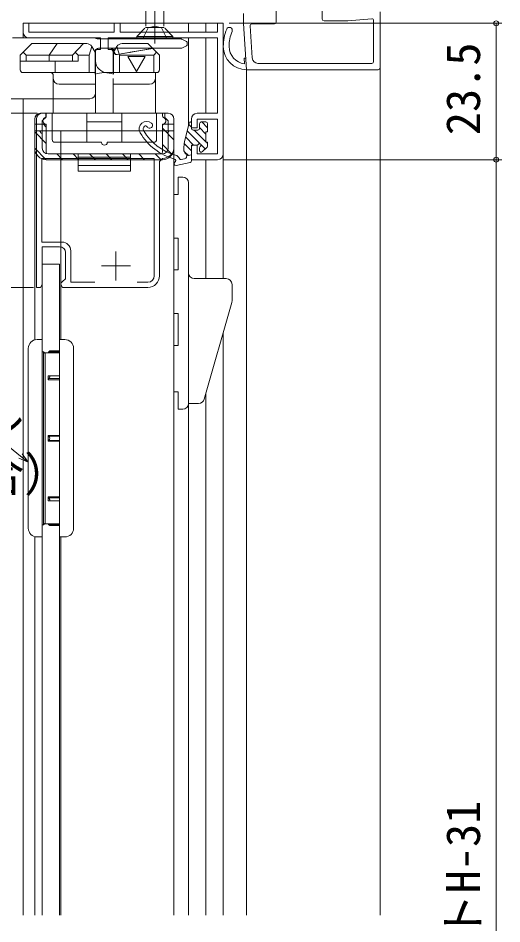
# Model space of a CAD drawing. Units: millimetres, scale not verified. Extents: x -1188 to -194, y -840 to 760.
# Drawn here: x -1094.2 to -1010.8, y 306.3 to 462.4 of the extents above; entities that cross this region are included whole.
import ezdxf
from ezdxf.enums import TextEntityAlignment as Align

# ---------------------------------------------------------------- set-up
doc = ezdxf.new("R2010")
doc.units = ezdxf.units.MM
doc.header["$LTSCALE"] = 4
doc.linetypes.add('CHAIN2', pattern=[12, 9, -1, 1, -1])
doc.linetypes.add('DASHED1', pattern=[1.8, 1.2, -0.6])
for name, color, linetype, lineweight in [('0-3_YKK_D', 6, 'Continuous', 9), ('0-4_YKK_11', 7, 'Continuous', 9), ('0-5_YKK_12', 2, 'Continuous', 9), ('0-7_YKK_13', 4, 'Continuous', 9), ('0-8_YSS_K', 3, 'Continuous', 9)]:
    doc.layers.add(name, color=color, linetype=linetype, lineweight=lineweight)
doc.styles.add('ＭＳ ゴシック', font='')
doc.styles.get('ＭＳ ゴシック').set_extended_font_data('MS Gothic')

msp = doc.modelspace()

# ---------------------------------------------------------------- linework, layer by layer
at = {"layer": '0-3_YKK_D'}
for p, q in [((-1057.812, 461.482), (-1010.809, 461.482)), ((-1011.809, 437.982), (-1011.809, 461.482)), ((-1091.012, 445.982), (-1149.26, 445.982)), ((-1091.012, 445.982), (-1149.26, 445.982)), ((-1090.862, 445.982), (-1139.26, 445.982)), ((-1058.812, 437.982), (-1010.809, 437.982)), ((-1058.812, 437.982), (-1010.809, 437.982)), ((-1011.809, 437.982), (-1011.809, -9.018)), ((-1091.512, 415.982), (-1139.26, 415.982)), ((-1093.748, 386.923), (-1106.121, 396.649)), ((-1093.467, 387.281), (-1092.412, 385.873)), ((-1092.412, 385.873), (-1094.03, 386.565)), ((-1092.412, 385.873), (-1093.748, 386.923))]:
    msp.add_line(p, q, dxfattribs=at)
for centre in [(-1011.809, 461.482), (-1011.809, 437.982), (-1011.809, 437.982)]:
    msp.add_circle(centre, 0.425, dxfattribs=at)
at = {"layer": '0-4_YKK_11'}
for p, q in [((-1093.312, 461.482), (-1092.312, 461.482)), ((-1093.312, 459.982), (-1093.312, 461.482)), ((-1092.312, 461.482), (-1092.312, 459.982)), ((-1077.612, 461.482), (-1076.612, 461.482)), ((-1077.612, 459.982), (-1077.612, 461.482)), ((-1076.612, 461.482), (-1076.612, 459.982)), ((-1059.812, 461.482), (-1058.812, 461.482)), ((-1059.812, 459.982), (-1059.812, 461.482)), ((-1058.812, 461.482), (-1058.812, 438.982)), ((-1092.312, 459.982), (-1077.612, 459.982)), ((-1079.962, 458.982), (-1092.312, 458.982)), ((-1079.962, 456.982), (-1079.962, 458.982)), ((-1078.662, 458.982), (-1078.662, 456.982)), ((-1059.812, 458.982), (-1078.662, 458.982)), ((-1076.612, 459.982), (-1059.812, 459.982)), ((-1059.812, 445.982), (-1059.812, 458.982)), ((-1080.812, 456.982), (-1079.962, 456.982)), ((-1080.812, 454.982), (-1080.812, 456.982)), ((-1078.662, 456.982), (-1077.812, 456.982)), ((-1077.812, 456.982), (-1077.812, 452.982)), ((-1077.812, 452.982), (-1078.812, 452.982)), ((-1091.012, 444.982), (-1091.012, 415.982)), ((-1089.412, 445.982), (-1090.012, 445.982)), ((-1090.012, 444.682), (-1089.712, 444.982)), ((-1089.712, 444.982), (-1089.412, 445.282)), ((-1089.412, 445.282), (-1089.412, 445.982)), ((-1068.912, 445.982), (-1068.912, 445.282)), ((-1068.312, 445.982), (-1068.912, 445.982)), ((-1068.912, 445.282), (-1068.612, 444.982)), ((-1068.612, 444.982), (-1068.312, 444.682)), ((-1067.312, 440.182), (-1067.312, 444.982)), ((-1064.312, 443.482), (-1064.312, 444.982)), ((-1063.312, 445.982), (-1059.812, 445.982)), ((-1063.312, 444.982), (-1063.312, 443.482)), ((-1059.812, 444.982), (-1063.312, 444.982)), ((-1059.812, 438.982), (-1059.812, 444.982)), ((-1090.012, 439.982), (-1090.012, 444.682)), ((-1068.312, 444.682), (-1068.312, 439.982)), ((-1063.312, 443.482), (-1064.312, 443.482)), ((-1064.312, 440.482), (-1063.312, 440.482)), ((-1064.312, 437.982), (-1064.312, 440.482)), ((-1063.312, 440.482), (-1063.312, 438.982)), ((-1069.312, 438.982), (-1089.012, 438.982)), ((-1063.312, 438.982), (-1059.812, 438.982)), ((-1090.112, 438.182), (-1090.112, 423.782)), ((-1070.712, 438.182), (-1090.112, 438.182)), ((-1070.712, 417.982), (-1070.712, 438.182)), ((-1069.812, 437.682), (-1069.312, 438.182)), ((-1069.812, 417.982), (-1069.812, 437.682)), ((-1059.812, 437.982), (-1064.312, 437.982)), ((-1090.112, 423.782), (-1086.612, 423.782)), ((-1090.012, 422.982), (-1087.012, 422.982)), ((-1090.012, 416.482), (-1090.012, 422.982)), ((-1086.012, 421.982), (-1086.012, 417.482)), ((-1085.112, 422.282), (-1085.112, 416.882)), ((-1077.312, 422.182), (-1077.312, 417.182)), ((-1079.812, 419.682), (-1074.812, 419.682)), ((-1086.512, 416.982), (-1086.812, 416.682)), ((-1086.812, 416.682), (-1086.812, 416.482)), ((-1086.012, 417.482), (-1086.512, 416.982)), ((-1085.112, 416.882), (-1080.945, 416.882)), ((-1073.679, 416.882), (-1071.812, 416.882)), ((-1073.679, 416.882), (-1071.812, 416.882)), ((-1091.012, 415.982), (-1090.312, 415.982)), ((-1090.312, 415.982), (-1090.012, 416.482)), ((-1086.812, 416.482), (-1086.512, 415.982)), ((-1086.512, 415.982), (-1071.812, 415.982))]:
    msp.add_line(p, q, dxfattribs=at)
for centre, radius, start, end in [((-1092.312, 459.982), 1, 180, 269.99998), ((-1078.812, 454.982), 2, 180, 269.99998), ((-1090.012, 444.982), 1, 90, 179.99998), ((-1068.312, 444.982), 1, 0, 89.99998), ((-1063.312, 444.982), 1, 90, 179.99998), ((-1069.312, 440.182), 2, 270, 359.99998), ((-1089.012, 439.982), 1, 180, 269.99998), ((-1069.312, 439.982), 1, 270, 359.99998), ((-1059.812, 438.982), 1, 270, 359.99998), ((-1087.012, 421.982), 1, 0, 89.99998), ((-1086.612, 422.282), 1.5, 0, 89.99998), ((-1071.812, 417.982), 1.1, 270, 359.99998), ((-1071.812, 417.982), 2, 270, 359.99998)]:
    msp.add_arc(centre, radius, start, end, dxfattribs=at)
at = {"layer": '0-5_YKK_12'}
for p, q in [((-1093.312, 461.482), (-1058.812, 461.482)), ((-1093.312, 458.982), (-1093.312, 461.482)), ((-1064.812, 459.982), (-1064.812, 461.482)), ((-1061.812, 459.982), (-1061.812, 461.482)), ((-1058.812, 417.482), (-1058.812, 461.482)), ((-1064.812, 443.877), (-1064.812, 458.982)), ((-1061.812, 445.982), (-1061.812, 458.982)), ((-1093.312, 307.817), (-1093.312, 448.482)), ((-1067.312, 442.982), (-1091.312, 442.982)), ((-1091.312, 442.982), (-1091.312, 406.928)), ((-1086.812, 442.982), (-1086.812, 406.982)), ((-1067.312, 442.982), (-1067.312, 307.817)), ((-1061.812, 417.492), (-1061.812, 437.982)), ((-1058.812, 307.817), (-1058.812, 408.237)), ((-1061.812, 307.817), (-1061.812, 397.742)), ((-1064.812, 307.817), (-1064.812, 395.992)), ((-1091.312, 373.037), (-1091.312, 307.817)), ((-1086.812, 372.982), (-1086.812, 307.817))]:
    msp.add_line(p, q, dxfattribs=at)
at = {"layer": '0-7_YKK_13', "linetype": 'CHAIN2'}
msp.add_line((-1070.612, 457.982), (-1070.612, 479.982), dxfattribs=at)
at = {"layer": '0-7_YKK_13'}
for p, q in [((-1072.162, 460.989), (-1072.162, 464.646)), ((-1069.062, 460.989), (-1069.062, 464.646)), ((-1072.308, 460.636), (-1073.712, 459.232)), ((-1072.207, 460.782), (-1069.017, 460.782)), ((-1068.916, 460.636), (-1067.512, 459.232)), ((-1093.673, 458.982), (-1095.15, 458.982)), ((-1081.812, 458.982), (-1093.673, 458.982)), ((-1081.031, 458.982), (-1081.112, 458.982)), ((-1073.712, 459.232), (-1067.512, 459.232)), ((-1073.712, 459.232), (-1073.712, 458.982)), ((-1073.712, 458.982), (-1067.512, 458.982)), ((-1067.512, 458.982), (-1067.512, 459.232)), ((-1091.811, 457.982), (-1093.811, 455.982)), ((-1082.354, 457.982), (-1091.811, 457.982)), ((-1087.441, 457.982), (-1088.811, 455.982)), ((-1082.881, 457.982), (-1084.811, 455.982)), ((-1081.488, 457.482), (-1081.911, 455.982)), ((-1080.911, 456.482), (-1081.488, 457.482)), ((-1072.953, 458.782), (-1080.412, 458.782)), ((-1077.711, 456.482), (-1077.133, 457.482)), ((-1077.145, 457.461), (-1076.711, 455.982)), ((-1071.811, 457.982), (-1076.267, 457.982)), ((-1066.083, 458.782), (-1072.953, 458.782)), ((-1069.811, 455.982), (-1071.811, 457.982)), ((-1065.178, 458.365), (-1065.949, 458.75)), ((-1065.949, 457.214), (-1065.178, 457.599)), ((-1065.012, 457.868), (-1065.012, 458.097)), ((-1093.811, 455.982), (-1093.811, 453.482)), ((-1092.811, 455.982), (-1093.311, 456.482)), ((-1092.811, 455.982), (-1092.811, 454.982)), ((-1088.811, 455.982), (-1084.811, 455.982)), ((-1084.811, 454.982), (-1084.811, 455.982)), ((-1083.811, 455.982), (-1084.328, 456.482)), ((-1083.811, 455.982), (-1081.913, 455.982)), ((-1083.811, 454.982), (-1083.811, 455.982)), ((-1081.911, 452.982), (-1081.911, 455.982)), ((-1080.911, 452.719), (-1080.911, 456.482)), ((-1080.812, 449.482), (-1080.812, 456.923)), ((-1080.312, 457.182), (-1072.953, 457.182)), ((-1077.625, 456.328), (-1078.073, 457.104)), ((-1077.985, 457.182), (-1077.95, 457.121)), ((-1077.95, 457.121), (-1077.911, 457.054)), ((-1077.911, 457.054), (-1077.87, 456.982)), ((-1077.87, 456.982), (-1077.612, 456.982)), ((-1077.711, 452.719), (-1077.711, 456.482)), ((-1077.612, 456.982), (-1077.604, 456.522)), ((-1077.437, 456.232), (-1077.604, 456.522)), ((-1071.412, 457.094), (-1077.125, 456.087)), ((-1077.105, 456.085), (-1070.956, 457.17)), ((-1076.711, 455.982), (-1076.711, 452.982)), ((-1070.811, 455.982), (-1076.708, 455.982)), ((-1075.259, 455.782), (-1073.759, 453.184)), ((-1075.259, 455.782), (-1072.259, 455.782)), ((-1074.84, 456.485), (-1070.956, 457.17)), ((-1072.259, 455.782), (-1073.759, 453.184)), ((-1072.953, 457.182), (-1066.083, 457.182)), ((-1071.412, 457.094), (-1071.367, 457.102)), ((-1071.367, 457.102), (-1070.912, 457.182)), ((-1070.811, 455.982), (-1070.311, 456.482)), ((-1070.811, 452.982), (-1070.811, 455.982)), ((-1069.811, 453.482), (-1069.811, 455.982)), ((-1083.811, 454.982), (-1093.811, 454.982)), ((-1087.811, 454.982), (-1087.811, 452.982)), ((-1080.911, 452.982), (-1093.311, 452.982)), ((-1070.311, 452.982), (-1077.711, 452.982)), ((-1070.511, 452.982), (-1070.511, 445.982)), ((-1088.111, 452.482), (-1088.111, 445.982)), ((-1080.811, 451.982), (-1080.811, 445.982)), ((-1077.811, 451.982), (-1077.811, 445.982)), ((-1087.111, 450.982), (-1080.811, 450.982)), ((-1077.811, 450.982), (-1071.511, 450.982)), ((-1095.643, 448.482), (-1093.673, 448.482)), ((-1093.673, 448.482), (-1081.812, 448.482)), ((-1091.311, 442.982), (-1091.311, 444.982)), ((-1090.311, 445.982), (-1068.311, 445.982)), ((-1089.31, 445.531), (-1089.31, 445.982)), ((-1088.31, 445.982), (-1088.31, 441.482)), ((-1082.311, 440.982), (-1082.311, 445.982)), ((-1076.311, 440.982), (-1076.311, 445.982)), ((-1070.311, 445.982), (-1070.311, 441.482)), ((-1069.311, 445.982), (-1069.311, 445.531)), ((-1067.311, 444.982), (-1067.311, 442.982)), ((-1089.311, 444.082), (-1091.311, 444.082)), ((-1091.311, 439.982), (-1091.311, 444.082)), ((-1089.311, 443.611), (-1089.783, 444.082)), ((-1089.311, 439.282), (-1089.311, 444.082)), ((-1089.31, 439.282), (-1089.31, 443.834)), ((-1076.311, 444.482), (-1082.311, 444.482)), ((-1069.312, 444.082), (-1069.312, 439.282)), ((-1067.312, 444.082), (-1069.312, 444.082)), ((-1067.312, 441.41), (-1069.312, 443.41)), ((-1069.311, 443.834), (-1069.311, 439.282)), ((-1067.312, 439.982), (-1067.312, 444.082)), ((-1065.479, 441.047), (-1064.707, 444.328)), ((-1064.312, 443.562), (-1064.778, 444.027)), ((-1064.312, 444.282), (-1064.312, 443.382)), ((-1062.912, 443.382), (-1062.912, 444.182)), ((-1061.812, 442.409), (-1062.912, 443.509)), ((-1062.612, 444.482), (-1061.812, 444.482)), ((-1061.512, 443.456), (-1062.539, 444.482)), ((-1061.512, 444.182), (-1061.512, 442.782)), ((-1091.311, 442.982), (-1089.349, 442.982)), ((-1089.311, 440.782), (-1091.311, 442.782)), ((-1069.271, 442.982), (-1067.311, 442.982)), ((-1063.927, 440.482), (-1065.291, 441.846)), ((-1062.806, 440.709), (-1065.034, 442.937)), ((-1064.012, 443.082), (-1063.212, 443.082)), ((-1061.812, 441.062), (-1063.833, 443.082)), ((-1061.812, 442.782), (-1061.512, 442.782)), ((-1061.812, 442.782), (-1061.812, 440.982)), ((-1079.811, 440.982), (-1087.81, 440.982)), ((-1070.811, 440.982), (-1078.811, 440.982)), ((-1067.713, 438.983), (-1069.312, 440.582)), ((-1064.312, 439.52), (-1065.54, 440.748)), ((-1064.312, 440.182), (-1064.312, 437.822)), ((-1063.373, 440.482), (-1064.012, 440.482)), ((-1061.934, 439.836), (-1062.686, 440.588)), ((-1061.6, 440.17), (-1062.4, 439.37)), ((-1061.812, 440.982), (-1061.512, 440.982)), ((-1061.512, 440.762), (-1061.733, 440.982)), ((-1061.512, 440.982), (-1061.512, 440.382)), ((-1089.368, 438.01), (-1091.311, 439.954)), ((-1069.612, 438.982), (-1089.011, 438.982)), ((-1069.611, 438.982), (-1089.01, 438.982)), ((-1086.811, 438.982), (-1088.811, 438.982)), ((-1088.111, 438.982), (-1077.811, 438.982)), ((-1086.511, 437.982), (-1087.511, 438.982)), ((-1083.683, 437.982), (-1084.683, 438.982)), ((-1083.811, 435.982), (-1083.811, 438.982)), ((-1080.855, 437.982), (-1081.855, 438.982)), ((-1078.026, 437.982), (-1079.026, 438.982)), ((-1077.811, 438.982), (-1070.511, 438.982)), ((-1075.198, 437.982), (-1076.198, 438.982)), ((-1074.811, 435.982), (-1074.811, 438.982)), ((-1072.369, 437.982), (-1073.369, 438.982)), ((-1069.811, 438.982), (-1071.811, 438.982)), ((-1069.542, 437.983), (-1070.541, 438.982)), ((-1065.612, 439.74), (-1065.612, 439.902)), ((-1064.833, 438.695), (-1065.56, 439.421)), ((-1065.112, 438.632), (-1064.312, 438.812)), ((-1062.912, 439.582), (-1062.912, 440.021)), ((-1062.774, 439.33), (-1062.864, 439.42)), ((-1089.311, 437.982), (-1069.312, 437.982)), ((-1074.811, 438.402), (-1083.811, 438.402)), ((-1074.811, 436.982), (-1083.811, 436.982)), ((-1064.546, 437.529), (-1066.946, 436.989)), ((-1066.047, 438.012), (-1065.502, 438.134)), ((-1074.811, 435.982), (-1083.811, 435.982)), ((-1066.612, 431.992), (-1066.612, 434.992)), ((-1066.612, 434.992), (-1065.812, 434.992)), ((-1067.312, 431.992), (-1066.612, 431.992)), ((-1067.312, 424.492), (-1067.312, 431.992)), ((-1067.312, 424.492), (-1066.612, 424.492)), ((-1066.612, 418.992), (-1066.612, 424.492)), ((-1090.012, 419.982), (-1087.012, 419.982)), ((-1090.012, 419.982), (-1090.012, 307.817)), ((-1087.012, 419.982), (-1087.012, 307.817)), ((-1066.612, 418.992), (-1067.312, 418.992)), ((-1067.312, 411.492), (-1067.312, 418.992)), ((-1063.812, 417.492), (-1058.312, 417.492)), ((-1057.312, 416.492), (-1057.312, 413.632)), ((-1062.105, 396.717), (-1057.35, 413.357)), ((-1067.312, 411.492), (-1066.612, 411.492)), ((-1066.612, 405.992), (-1066.612, 411.492)), ((-1090.012, 406.982), (-1090.912, 406.982)), ((-1086.112, 406.982), (-1087.012, 406.982)), ((-1066.612, 405.992), (-1067.312, 405.992)), ((-1067.312, 397.992), (-1067.312, 405.992)), ((-1089.812, 404.882), (-1090.012, 404.882)), ((-1089.812, 375.082), (-1089.812, 404.882)), ((-1089.512, 404.582), (-1089.812, 404.882)), ((-1089.512, 375.232), (-1089.512, 404.732)), ((-1089.012, 404.732), (-1089.512, 404.732)), ((-1089.512, 404.582), (-1089.512, 375.382)), ((-1088.719, 405.025), (-1089.012, 404.732)), ((-1088.861, 404.879), (-1089.012, 404.723)), ((-1087.012, 404.879), (-1088.861, 404.879)), ((-1087.012, 405.025), (-1088.722, 405.025)), ((-1089.012, 400.766), (-1088.861, 400.766)), ((-1088.861, 400.266), (-1089.012, 400.046)), ((-1088.786, 400.75), (-1088.861, 400.766)), ((-1088.861, 400.766), (-1087.012, 400.766)), ((-1088.861, 400.266), (-1088.776, 400.411)), ((-1087.012, 400.266), (-1088.861, 400.266)), ((-1088.74, 400.707), (-1088.786, 400.75)), ((-1088.776, 400.411), (-1088.731, 400.531)), ((-1088.72, 400.638), (-1088.74, 400.707)), ((-1088.731, 400.531), (-1088.72, 400.638)), ((-1065.812, 394.992), (-1066.612, 394.992)), ((-1089.012, 390.491), (-1087.012, 390.491)), ((-1089.012, 390.491), (-1088.861, 390.336)), ((-1089.012, 389.473), (-1089.012, 390.491)), ((-1088.861, 390.336), (-1087.012, 390.336)), ((-1088.861, 389.629), (-1089.012, 389.473)), ((-1087.012, 389.473), (-1089.012, 389.473)), ((-1087.012, 389.629), (-1088.861, 389.629)), ((-1089.012, 379.918), (-1088.861, 379.699)), ((-1088.786, 379.574), (-1088.861, 379.699)), ((-1088.861, 379.699), (-1087.012, 379.699)), ((-1088.74, 379.464), (-1088.786, 379.574)), ((-1088.776, 379.221), (-1088.731, 379.275)), ((-1088.72, 379.365), (-1088.74, 379.464)), ((-1088.731, 379.275), (-1088.72, 379.365)), ((-1088.861, 379.199), (-1089.012, 379.199)), ((-1088.861, 379.199), (-1088.776, 379.221)), ((-1087.012, 379.199), (-1088.861, 379.199)), ((-1090.012, 375.082), (-1089.812, 375.082)), ((-1089.812, 375.082), (-1089.512, 375.382)), ((-1089.512, 375.232), (-1089.012, 375.232)), ((-1089.012, 375.241), (-1088.861, 375.086)), ((-1089.012, 375.232), (-1088.719, 374.939)), ((-1088.786, 375.008), (-1088.861, 375.086)), ((-1088.861, 375.086), (-1087.012, 375.086)), ((-1088.74, 374.961), (-1088.786, 375.008)), ((-1088.72, 374.94), (-1088.74, 374.961)), ((-1088.722, 374.942), (-1088.72, 374.94)), ((-1088.722, 374.939), (-1087.012, 374.939)), ((-1090.912, 372.982), (-1090.012, 372.982)), ((-1087.012, 372.982), (-1086.112, 372.982))]:
    msp.add_line(p, q, dxfattribs=at)
at = {"layer": '0-7_YKK_13', "linetype": 'DASHED1'}
for p, q in [((-1072.612, 458.982), (-1071.757, 460.697)), ((-1071.757, 460.697), (-1070.612, 460.983)), ((-1069.467, 460.697), (-1070.612, 460.983)), ((-1068.612, 458.982), (-1069.467, 460.697))]:
    msp.add_line(p, q, dxfattribs=at)
at = {"layer": '0-7_YKK_13'}
for points in [[(-1081.124, 458.982), (-1081.222, 458.982), (-1081.306, 458.982), (-1081.389, 458.982), (-1081.812, 458.982)], [(-1092.811, 455.982), (-1088.811, 455.982), (-1088.811, 454.982)], [(-1071.367, 457.102), (-1071.384, 457.152), (-1071.394, 457.169), (-1071.4, 457.176), (-1071.406, 457.181), (-1071.411, 457.182), (-1071.412, 457.182)], [(-1063.066, 395.992), (-1064.812, 395.992), (-1064.812, 433.992)], [(-1090.012, 372.982), (-1090.012, 389.982), (-1090.012, 406.982)], [(-1087.012, 406.982), (-1087.012, 389.982), (-1087.012, 372.982)], [(-1092.412, 374.482), (-1092.412, 389.982), (-1092.412, 405.482)], [(-1087.012, 404.723), (-1089.012, 404.723), (-1089.012, 404.732)], [(-1084.612, 405.482), (-1084.612, 389.982), (-1084.612, 374.482)], [(-1087.012, 400.046), (-1089.012, 400.046), (-1089.012, 400.766)], [(-1066.612, 394.992), (-1066.612, 397.992), (-1067.312, 397.992)], [(-1089.012, 379.199), (-1089.012, 379.918), (-1087.012, 379.918)], [(-1089.012, 375.232), (-1089.012, 375.241), (-1087.012, 375.241)]]:
    msp.add_lwpolyline(points, dxfattribs=at)
for centre, radius, start, end in [((-1081.012, 458.482), 0.5, 53.1301, 90), ((-1080.412, 459.282), 0.5, 233.1301, 270), ((-1066.712, 458.482), 0.5, 36.86989, 143.1301), ((-1082.354, 456.982), 1, 30, 90), ((-1076.267, 456.982), 1, 90, 150), ((-1066.083, 458.482), 0.3, 63.43494, 90), ((-1065.312, 458.097), 0.3, 0, 63.43494), ((-1065.312, 457.868), 0.3, 296.56505, 0), ((-1080.312, 456.682), 0.5, 90, 180), ((-1077.813, 457.254), 0.3, 194.89226, 210), ((-1077.192, 456.578), 0.5, 210, 280), ((-1077.177, 456.382), 0.3, 210, 280), ((-1074.927, 456.977), 0.5, 270, 280), ((-1074.927, 456.977), 0.5, 270, 280), ((-1070.87, 456.677), 0.5, 90, 100), ((-1066.083, 457.482), 0.3, 270, 296.56505), ((-1093.311, 453.482), 0.5, 180, 270), ((-1088.611, 452.482), 0.5, 0, 90), ((-1079.311, 447.982), 5, 71.33707, 108.66292), ((-1070.311, 453.482), 0.5, 270, 0), ((-1087.111, 451.982), 1, 180, 270), ((-1071.511, 451.982), 1, 270, 0), ((-1081.812, 449.482), 1, 270, 0), ((-1090.311, 444.982), 1, 90, 180), ((-1089.31, 444.682), 0.6, 109.47121, 250.52878), ((-1089.61, 445.531), 0.3, 289.47121, 0), ((-1069.011, 445.531), 0.3, 180, 250.52878), ((-1069.311, 444.682), 0.6, 289.47121, 70.52878), ((-1068.311, 444.982), 1, 0, 90), ((-1089.61, 443.834), 0.3, 0, 70.52878), ((-1072.012, 443.282), 1.3, 51.31781, 210.65804), ((-1072.012, 443.282), 0.6, 130.51088, 210.65804), ((-1072.207, 443.51), 0.3, 29.70396, 130.51088), ((-1071.512, 443.907), 0.5, 209.70396, 51.31781), ((-1069.011, 443.834), 0.3, 109.47121, 180), ((-1064.512, 444.282), 0.2, 0, 166.75354), ((-1064.012, 443.382), 0.3, 180, 270), ((-1063.212, 443.382), 0.3, 270, 0), ((-1062.612, 444.182), 0.3, 90, 180), ((-1061.812, 444.182), 0.3, 0, 90), ((-1090.711, 442.482), 0.5, 0, 90), ((-1064.528, 447.718), 10, 210.65804, 254.31859), ((-1064.528, 447.718), 9.3, 210.65804, 254.31859), ((-1067.911, 442.482), 0.5, 90, 180), ((-1087.81, 441.482), 0.5, 180, 270), ((-1079.311, 440.982), 0.5, 180, 0), ((-1070.811, 441.482), 0.5, 270, 0), ((-1060.612, 439.902), 5, 166.75354, 180), ((-1064.012, 440.182), 0.3, 90, 180), ((-1063.373, 440.782), 0.3, 270, 326.94426), ((-1062.912, 440.482), 0.25, 303.05573, 146.94426), ((-1062.612, 440.021), 0.3, 123.05573, 180), ((-1061.812, 440.382), 0.3, 314.99998, 0), ((-1089.311, 439.982), 2, 180, 270), ((-1089.011, 439.282), 0.3, 180, 270), ((-1089.01, 439.282), 0.3, 180, 270), ((-1069.612, 439.282), 0.3, 270, 0), ((-1069.611, 439.282), 0.3, 270, 0), ((-1069.312, 439.982), 2, 270, 0), ((-1067.312, 437.802), 1, 22.74582, 74.31859), ((-1064.612, 439.74), 1, 180, 228.18968), ((-1065.612, 438.622), 0.5, 282.68037, 48.18968), ((-1062.612, 439.582), 0.3, 180, 314.99998), ((-1067.012, 437.282), 0.3, 119.99998, 282.68037), ((-1067.312, 437.802), 0.3, 300, 74.31859), ((-1066.113, 438.304), 0.3, 202.74582, 282.68037), ((-1064.612, 437.822), 0.3, 282.68037, 0), ((-1065.812, 433.992), 1, 0, 90), ((-1063.812, 418.492), 1, 180, 270), ((-1058.312, 416.492), 1, 0, 90), ((-1058.312, 413.632), 1, 344.0546, 0), ((-1090.912, 405.482), 1.5, 90, 180), ((-1086.112, 405.482), 1.5, 0, 90), ((-1119.407, 434.691), 42.682, 315.69565, 315.96402), ((-1063.066, 396.992), 1, 270, 344.0546), ((-1065.812, 395.992), 1, 270, 0), ((-1089.228, 389.982), 0.509, 316.02, 43.97998), ((-1090.912, 374.482), 1.5, 180, 270), ((-1086.112, 374.482), 1.5, 270, 0)]:
    msp.add_arc(centre, radius, start, end, dxfattribs=at)
at = {"layer": '0-8_YSS_K'}
for p, q in [((-1049.709, 461.682), (-1049.709, 466.932)), ((-1041.759, 466.932), (-1041.759, 462.182)), ((-1055.309, 461.491), (-1055.309, 463.182)), ((-1033.237, 462.271), (-1037.343, 461.883)), ((-1032.909, 454.882), (-1032.909, 461.973)), ((-1031.809, 463.482), (-1031.809, 307.817)), ((-1031.809, 453.782), (-1031.809, 463.182)), ((-1054.809, 453.482), (-1055.308, 461.472)), ((-1053.834, 455.519), (-1054.181, 461.063)), ((-1053.881, 461.382), (-1050.009, 461.382)), ((-1041.459, 461.882), (-1037.371, 461.882)), ((-1054.934, 455.478), (-1055.233, 455.459)), ((-1055.173, 454.504), (-1055.233, 455.459)), ((-1052.836, 454.582), (-1033.209, 454.582)), ((-1054.812, 453.482), (-1054.811, 307.817)), ((-1032.109, 453.482), (-1054.809, 453.482))]:
    msp.add_line(p, q, dxfattribs=at)
for centre, radius, start, end in [((-1041.459, 462.182), 0.3, 180, 270), ((-1033.209, 461.973), 0.3, 0, 95.40361), ((-1050.809, 457.482), 8, 158.07866, 180), ((-1057.767, 460.282), 0.5, 338.07866, 158.07866), ((-1055.009, 461.491), 0.3, 180, 183.57632), ((-1053.881, 461.082), 0.3, 90, 183.57632), ((-1050.009, 461.682), 0.3, 270, 0), ((-1037.371, 462.182), 0.3, 270, 275.40361), ((-1050.809, 457.482), 7, 158.07866, 180), ((-1054.809, 457.482), 4, 180, 270), ((-1054.809, 457.482), 3, 180, 263.0218), ((-1052.836, 455.582), 1, 183.57632, 270), ((-1033.209, 454.882), 0.3, 270, 0), ((-1032.109, 453.782), 0.3, 270, 0)]:
    msp.add_arc(centre, radius, start, end, dxfattribs=at)

# ---------------------------------------------------------------- texts
at = {"layer": '0-3_YKK_D', "color": 4, "style": 'ＭＳ ゴシック'}
for s, p in [('23.5', (-1012.809, 442.212)), ('枠アタッチメント内々寸法=枠アタッチメントH-31', (-1012.809, 147.602))]:
    msp.add_text(s, height=5.865, rotation=90, dxfattribs=at).set_placement(p, align=Align.BOTTOM_LEFT)
for s, p in [('（無採光パネル', (-1149.132, 389.107)), ('\u3000\u3000\u3000\u3000の場合）', (-1149.132, 379.107))]:
    msp.add_text(s, height=5.865, dxfattribs=at).set_placement(p, align=Align.BOTTOM_LEFT)

doc.saveas('drawing.dxf')
